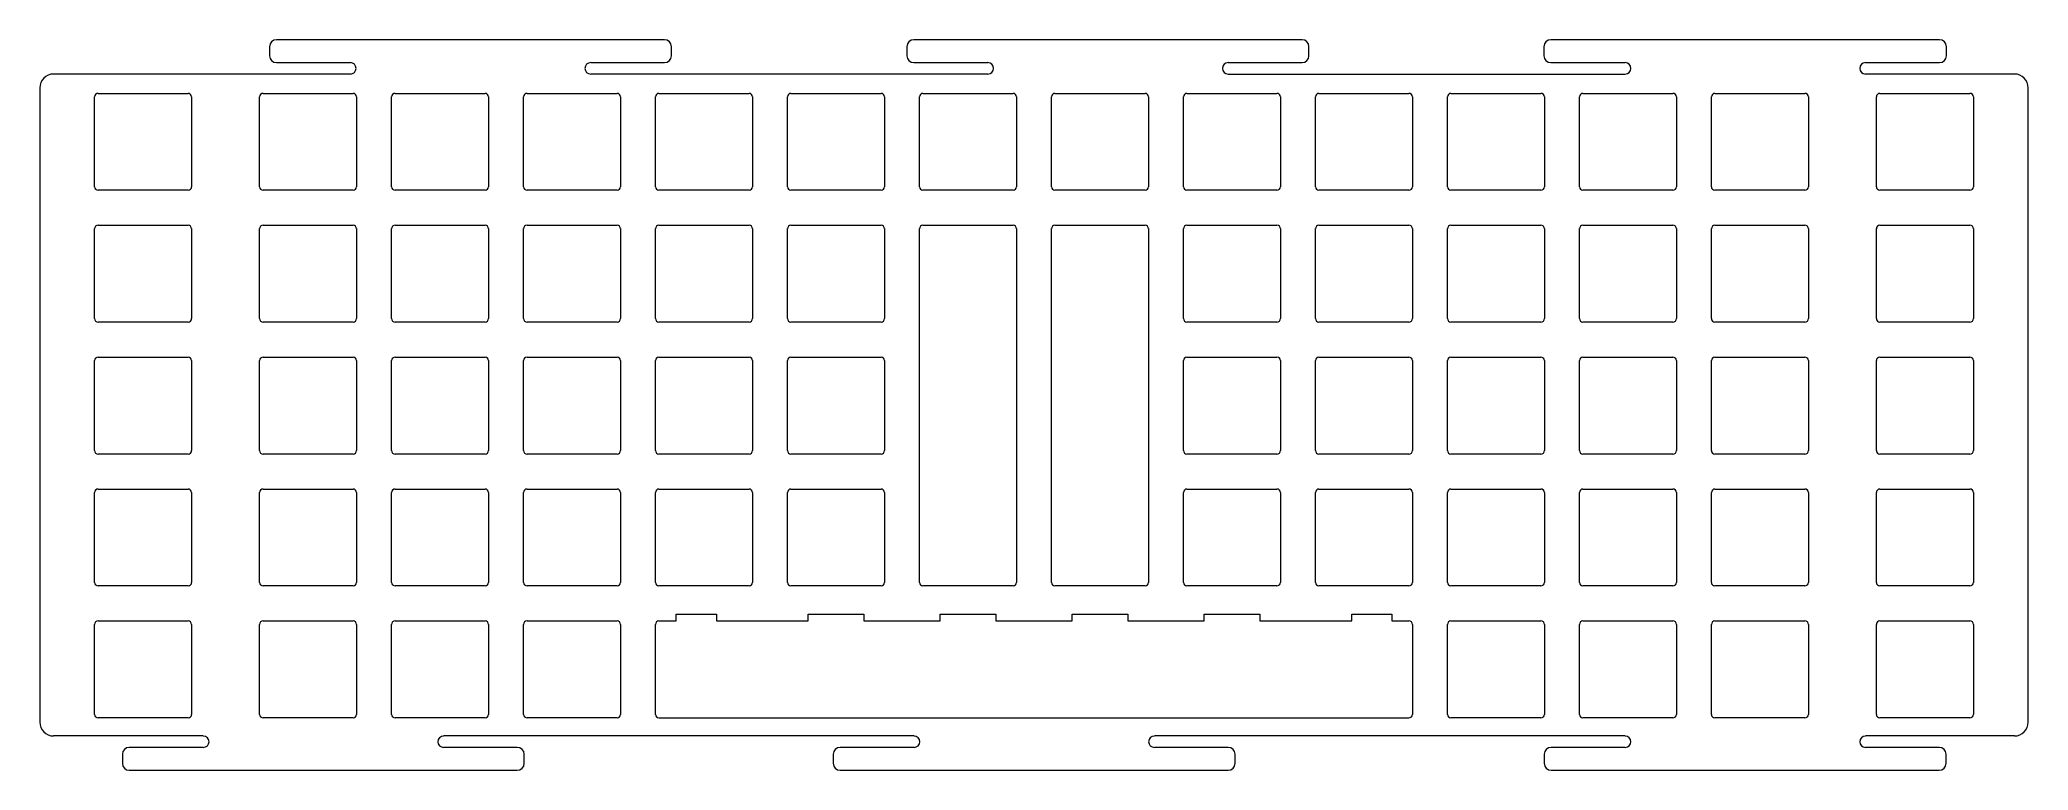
# Model space of a CAD drawing. Header units: millimetres. Extents: x -1 to 286, y -5 to 100.
import ezdxf

# ---------------------------------------------------------------- set-up
doc = ezdxf.new("R2010")
doc.units = ezdxf.units.MM
doc.layers.get('0').update_dxf_attribs({"lineweight": 0})

msp = doc.modelspace()

# ---------------------------------------------------------------- linework, layer by layer
for p, q in [((89.56, 100.46), (33.54, 100.46)), ((181.56, 100.46), (125.54, 100.46)), ((273.58, 100.46), (217.48, 100.46)), ((32.54, 99.46), (32.54, 98.16)), ((90.56, 98.16), (90.56, 99.46)), ((124.54, 99.46), (124.54, 98.16)), ((182.56, 98.16), (182.56, 99.46)), ((216.48, 99.46), (216.48, 98.16)), ((274.58, 98.16), (274.58, 99.46)), ((44.21, 95.51), (1.38, 95.51)), ((33.54, 97.16), (44.21, 97.16)), ((78.89, 97.16), (89.56, 97.16)), ((136.21, 95.51), (78.89, 95.51)), ((125.54, 97.16), (136.21, 97.16)), ((170.89, 97.16), (181.56, 97.16)), ((170.89, 95.51), (228.22, 95.51)), ((217.48, 97.16), (228.22, 97.16)), ((262.9, 97.16), (273.58, 97.16)), ((284.38, 95.51), (262.9, 95.51)), ((-0.62, 93.51), (-0.62, 1.91)), ((7.28, 79.23), (7.29, 92.23)), ((7.79, 92.72), (20.79, 92.72)), ((21.29, 92.23), (21.29, 79.23)), ((31.1, 79.23), (31.1, 92.23)), ((31.6, 92.72), (44.6, 92.72)), ((45.1, 92.23), (45.1, 79.23)), ((50.15, 79.23), (50.15, 92.23)), ((50.65, 92.72), (63.65, 92.72)), ((64.15, 92.23), (64.15, 79.23)), ((69.2, 79.23), (69.2, 92.23)), ((69.7, 92.72), (82.7, 92.72)), ((83.2, 92.23), (83.2, 79.23)), ((88.25, 79.23), (88.25, 92.23)), ((88.75, 92.72), (101.75, 92.72)), ((102.25, 92.23), (102.25, 79.23)), ((107.3, 79.23), (107.3, 92.23)), ((107.8, 92.72), (120.8, 92.72)), ((121.3, 92.23), (121.3, 79.23)), ((126.35, 79.23), (126.35, 92.23)), ((126.85, 92.72), (139.85, 92.72)), ((140.35, 92.23), (140.35, 79.23)), ((145.4, 79.23), (145.4, 92.23)), ((145.9, 92.72), (158.9, 92.72)), ((159.4, 92.23), (159.4, 79.23)), ((164.45, 79.23), (164.45, 92.23)), ((164.95, 92.72), (177.95, 92.72)), ((178.45, 92.23), (178.45, 79.23)), ((183.5, 79.23), (183.5, 92.23)), ((184, 92.72), (197, 92.72)), ((197.5, 92.23), (197.5, 79.23)), ((202.55, 79.23), (202.55, 92.23)), ((203.05, 92.72), (216.05, 92.72)), ((216.55, 92.23), (216.55, 79.23)), ((221.6, 79.23), (221.6, 92.23)), ((222.1, 92.72), (235.1, 92.72)), ((235.6, 92.23), (235.6, 79.23)), ((240.65, 79.23), (240.65, 92.23)), ((241.15, 92.72), (254.15, 92.72)), ((254.65, 92.23), (254.65, 79.23)), ((264.46, 79.23), (264.46, 92.23)), ((264.96, 92.72), (277.96, 92.72)), ((278.46, 92.23), (278.47, 79.23)), ((286.38, 1.91), (286.38, 93.51)), ((20.79, 78.73), (7.78, 78.73)), ((44.6, 78.73), (31.6, 78.73)), ((63.65, 78.73), (50.65, 78.73)), ((82.7, 78.73), (69.7, 78.73)), ((101.75, 78.73), (88.75, 78.73)), ((120.8, 78.73), (107.8, 78.73)), ((139.85, 78.73), (126.85, 78.73)), ((158.9, 78.73), (145.9, 78.73)), ((177.95, 78.73), (164.95, 78.73)), ((197, 78.73), (184, 78.73)), ((216.05, 78.73), (203.05, 78.73)), ((235.1, 78.73), (222.1, 78.73)), ((254.15, 78.73), (241.15, 78.73)), ((277.97, 78.73), (264.96, 78.73)), ((7.28, 60.18), (7.29, 73.18)), ((7.79, 73.67), (20.79, 73.67)), ((21.29, 73.18), (21.29, 60.18)), ((31.1, 60.18), (31.1, 73.18)), ((31.6, 73.67), (44.6, 73.67)), ((45.1, 73.18), (45.1, 60.18)), ((50.15, 60.18), (50.15, 73.18)), ((50.65, 73.67), (63.65, 73.67)), ((64.15, 73.18), (64.15, 60.18)), ((69.2, 60.18), (69.2, 73.18)), ((69.7, 73.67), (82.7, 73.67)), ((83.2, 73.18), (83.2, 60.18)), ((88.25, 60.18), (88.25, 73.18)), ((88.75, 73.67), (101.75, 73.67)), ((102.25, 73.18), (102.25, 60.18)), ((107.3, 60.18), (107.3, 73.18)), ((107.8, 73.67), (120.8, 73.67)), ((121.3, 73.18), (121.3, 60.18)), ((126.34, 22.08), (126.35, 73.18)), ((126.85, 73.67), (139.85, 73.67)), ((140.35, 73.18), (140.36, 22.08)), ((145.39, 22.08), (145.4, 73.18)), ((145.9, 73.67), (158.9, 73.67)), ((159.4, 73.18), (159.41, 22.08)), ((164.45, 60.18), (164.45, 73.18)), ((164.95, 73.67), (177.95, 73.67)), ((178.45, 73.18), (178.45, 60.18)), ((183.5, 60.18), (183.5, 73.18)), ((184, 73.67), (197, 73.67)), ((197.5, 73.18), (197.5, 60.18)), ((202.55, 60.18), (202.55, 73.18)), ((203.05, 73.67), (216.05, 73.67)), ((216.55, 73.18), (216.55, 60.18)), ((221.6, 60.18), (221.6, 73.18)), ((222.1, 73.67), (235.1, 73.67)), ((235.6, 73.18), (235.6, 60.18)), ((240.65, 60.18), (240.65, 73.18)), ((241.15, 73.67), (254.15, 73.67)), ((254.65, 73.18), (254.65, 60.18)), ((264.46, 60.18), (264.46, 73.18)), ((264.96, 73.67), (277.96, 73.67)), ((278.46, 73.18), (278.47, 60.18)), ((20.79, 59.68), (7.78, 59.68)), ((44.6, 59.68), (31.6, 59.68)), ((63.65, 59.68), (50.65, 59.68)), ((82.7, 59.68), (69.7, 59.68)), ((101.75, 59.68), (88.75, 59.68)), ((120.8, 59.68), (107.8, 59.68)), ((177.95, 59.68), (164.95, 59.68)), ((197, 59.68), (184, 59.68)), ((216.05, 59.68), (203.05, 59.68)), ((235.1, 59.68), (222.1, 59.68)), ((254.15, 59.68), (241.15, 59.68)), ((277.97, 59.68), (264.96, 59.68)), ((7.79, 54.62), (20.79, 54.62)), ((31.6, 54.62), (44.6, 54.62)), ((50.65, 54.62), (63.65, 54.62)), ((69.7, 54.62), (82.7, 54.62)), ((88.75, 54.62), (101.75, 54.62)), ((107.8, 54.62), (120.8, 54.62)), ((164.95, 54.62), (177.95, 54.62)), ((184, 54.62), (197, 54.62)), ((203.05, 54.62), (216.05, 54.62)), ((222.1, 54.62), (235.1, 54.62)), ((241.15, 54.62), (254.15, 54.62)), ((264.96, 54.62), (277.96, 54.62)), ((7.28, 41.13), (7.29, 54.13)), ((21.29, 54.13), (21.29, 41.13)), ((31.1, 41.13), (31.1, 54.13)), ((45.1, 54.13), (45.1, 41.13)), ((50.15, 41.13), (50.15, 54.13)), ((64.15, 54.13), (64.15, 41.13)), ((69.2, 41.13), (69.2, 54.13)), ((83.2, 54.13), (83.2, 41.13)), ((88.25, 41.13), (88.25, 54.13)), ((102.25, 54.13), (102.25, 41.13)), ((107.3, 41.13), (107.3, 54.13)), ((121.3, 54.13), (121.3, 41.13)), ((164.45, 41.13), (164.45, 54.13)), ((178.45, 54.13), (178.45, 41.13)), ((183.5, 41.13), (183.5, 54.13)), ((197.5, 54.13), (197.5, 41.13)), ((202.55, 41.13), (202.55, 54.13)), ((216.55, 54.13), (216.55, 41.13)), ((221.6, 41.13), (221.6, 54.13)), ((235.6, 54.13), (235.6, 41.13)), ((240.65, 41.13), (240.65, 54.13)), ((254.65, 54.13), (254.65, 41.13)), ((264.46, 41.13), (264.46, 54.13)), ((278.46, 54.13), (278.47, 41.13)), ((20.79, 40.63), (7.78, 40.63)), ((44.6, 40.63), (31.6, 40.63)), ((63.65, 40.63), (50.65, 40.63)), ((82.7, 40.63), (69.7, 40.63)), ((101.75, 40.63), (88.75, 40.63)), ((120.8, 40.63), (107.8, 40.63)), ((177.95, 40.63), (164.95, 40.63)), ((197, 40.63), (184, 40.63)), ((216.05, 40.63), (203.05, 40.63)), ((235.1, 40.63), (222.1, 40.63)), ((254.15, 40.63), (241.15, 40.63)), ((277.97, 40.63), (264.96, 40.63)), ((7.28, 22.08), (7.29, 35.08)), ((7.79, 35.57), (20.79, 35.57)), ((21.29, 35.08), (21.29, 22.08)), ((31.1, 22.08), (31.1, 35.08)), ((31.6, 35.57), (44.6, 35.57)), ((45.1, 35.08), (45.1, 22.08)), ((50.15, 22.08), (50.15, 35.08)), ((50.65, 35.57), (63.65, 35.57)), ((64.15, 35.08), (64.15, 22.08)), ((69.2, 22.08), (69.2, 35.08)), ((69.7, 35.57), (82.7, 35.57)), ((83.2, 35.08), (83.2, 22.08)), ((88.25, 22.08), (88.25, 35.08)), ((88.75, 35.57), (101.75, 35.57)), ((102.25, 35.08), (102.25, 22.08)), ((107.3, 22.08), (107.3, 35.08)), ((107.8, 35.57), (120.8, 35.57)), ((121.3, 35.08), (121.3, 22.08)), ((164.45, 22.08), (164.45, 35.08)), ((164.95, 35.57), (177.95, 35.57)), ((178.45, 35.08), (178.45, 22.08)), ((183.5, 22.08), (183.5, 35.08)), ((184, 35.57), (197, 35.57)), ((197.5, 35.08), (197.5, 22.08)), ((202.55, 22.08), (202.55, 35.08)), ((203.05, 35.57), (216.05, 35.57)), ((216.55, 35.08), (216.55, 22.08)), ((221.6, 22.08), (221.6, 35.08)), ((222.1, 35.57), (235.1, 35.57)), ((235.6, 35.08), (235.6, 22.08)), ((240.65, 22.08), (240.65, 35.08)), ((241.15, 35.57), (254.15, 35.57)), ((254.65, 35.08), (254.65, 22.08)), ((264.46, 22.08), (264.46, 35.08)), ((264.96, 35.57), (277.96, 35.57)), ((278.46, 35.08), (278.47, 22.08)), ((20.79, 21.58), (7.78, 21.58)), ((44.6, 21.58), (31.6, 21.58)), ((63.65, 21.58), (50.65, 21.58)), ((82.7, 21.58), (69.7, 21.58)), ((101.75, 21.58), (88.75, 21.58)), ((120.8, 21.58), (107.8, 21.58)), ((139.86, 21.58), (126.84, 21.58)), ((158.91, 21.58), (145.89, 21.58)), ((177.95, 21.58), (164.95, 21.58)), ((197, 21.58), (184, 21.58)), ((216.05, 21.58), (203.05, 21.58)), ((235.1, 21.58), (222.1, 21.58)), ((254.15, 21.58), (241.15, 21.58)), ((277.97, 21.58), (264.96, 21.58)), ((91.23, 16.52), (91.23, 17.5)), ((91.23, 17.5), (97.03, 17.5)), ((97.03, 17.5), (97.03, 16.52)), ((110.28, 16.52), (110.28, 17.5)), ((110.28, 17.5), (118.33, 17.5)), ((118.33, 17.5), (118.33, 16.52)), ((129.33, 16.52), (129.33, 17.5)), ((129.33, 17.5), (137.38, 17.5)), ((137.38, 17.5), (137.38, 16.52)), ((148.38, 16.52), (148.38, 17.5)), ((148.38, 17.5), (156.43, 17.5)), ((156.43, 17.5), (156.43, 16.52)), ((167.42, 16.52), (167.42, 17.5)), ((167.42, 17.5), (175.48, 17.5)), ((175.48, 17.5), (175.48, 16.52)), ((188.73, 16.52), (188.73, 17.5)), ((188.73, 17.5), (194.53, 17.5)), ((194.53, 17.5), (194.53, 16.52)), ((7.28, 3.03), (7.29, 16.03)), ((7.79, 16.52), (20.79, 16.52)), ((21.29, 16.03), (21.29, 3.03)), ((31.1, 3.03), (31.1, 16.03)), ((31.6, 16.52), (44.6, 16.52)), ((45.1, 16.03), (45.1, 3.03)), ((50.15, 3.03), (50.15, 16.03)), ((50.65, 16.52), (63.65, 16.52)), ((64.15, 16.03), (64.15, 3.03)), ((69.2, 3.03), (69.2, 16.03)), ((69.7, 16.52), (82.7, 16.52)), ((83.2, 16.03), (83.2, 3.03)), ((88.25, 3.03), (88.25, 16.02)), ((88.75, 16.52), (91.23, 16.52)), ((97.03, 16.52), (110.28, 16.52)), ((118.33, 16.52), (129.33, 16.52)), ((137.38, 16.52), (148.38, 16.52)), ((156.43, 16.52), (167.42, 16.52)), ((175.48, 16.52), (188.73, 16.52)), ((194.53, 16.52), (197, 16.52)), ((197.5, 16.03), (197.5, 3.03)), ((202.55, 3.03), (202.55, 16.03)), ((203.05, 16.52), (216.05, 16.52)), ((216.55, 16.03), (216.55, 3.03)), ((221.6, 3.03), (221.6, 16.03)), ((222.1, 16.52), (235.1, 16.52)), ((235.6, 16.03), (235.6, 3.03)), ((240.65, 3.03), (240.65, 16.03)), ((241.15, 16.52), (254.15, 16.52)), ((254.65, 16.03), (254.65, 3.03)), ((264.46, 3.03), (264.46, 16.03)), ((264.96, 16.52), (277.96, 16.52)), ((278.46, 16.03), (278.47, 3.03)), ((20.79, 2.53), (7.78, 2.53)), ((44.6, 2.53), (31.6, 2.53)), ((63.65, 2.53), (50.65, 2.53)), ((82.7, 2.53), (69.7, 2.53)), ((88.75, 2.53), (197, 2.53)), ((216.05, 2.53), (203.05, 2.53)), ((235.1, 2.53), (222.1, 2.53)), ((254.15, 2.53), (241.15, 2.53)), ((277.97, 2.53), (264.96, 2.53)), ((22.98, -0.09), (1.38, -0.09)), ((11.3, -2.74), (11.3, -4.04)), ((22.98, -1.74), (12.3, -1.74)), ((125.57, -0.09), (57.66, -0.09)), ((68.3, -1.74), (57.66, -1.74)), ((69.3, -4.04), (69.3, -2.74)), ((113.9, -2.74), (113.9, -4.04)), ((125.57, -1.74), (114.9, -1.74)), ((228.2, -0.09), (160.25, -0.09)), ((170.9, -1.74), (160.25, -1.74)), ((171.9, -4.04), (171.9, -2.74)), ((216.53, -2.74), (216.53, -4.04)), ((228.2, -1.74), (217.53, -1.74)), ((284.38, -0.09), (262.88, -0.09)), ((273.53, -1.74), (262.88, -1.74)), ((274.53, -4.04), (274.53, -2.74)), ((12.3, -5.04), (68.3, -5.04)), ((114.9, -5.04), (170.9, -5.04)), ((217.53, -5.04), (273.53, -5.04))]:
    msp.add_line(p, q)
for centre, radius, start, end in [((33.54, 99.46), 1, 90, 180), ((89.56, 99.46), 1, 0, 90), ((125.54, 99.46), 1, 90, 180), ((181.56, 99.46), 1, 0, 90), ((217.48, 99.46), 1, 90, 180), ((273.58, 99.46), 1, 0, 90), ((33.54, 98.16), 1, 180, 270), ((89.56, 98.16), 1, 270, 0), ((125.54, 98.16), 1, 180, 270), ((181.56, 98.16), 1, 270, 0), ((217.48, 98.16), 1, 180, 270), ((273.58, 98.16), 1, 270, 0), ((1.38, 93.51), 2, 90, 180), ((44.21, 96.33), 0.825, 270, 90), ((78.89, 96.33), 0.825, 90, 270), ((136.21, 96.33), 0.825, 270, 90), ((170.89, 96.33), 0.825, 90, 270), ((228.22, 96.33), 0.825, 270, 90), ((262.9, 96.33), 0.825, 90, 270), ((284.38, 93.51), 2, 0, 90), ((7.79, 92.22), 0.5, 90, 179.9848), ((20.79, 92.22), 0.5, 0.0152, 90), ((31.6, 92.22), 0.5, 90, 179.9848), ((44.6, 92.22), 0.5, 0.0152, 90), ((50.65, 92.22), 0.5, 90, 179.9848), ((63.65, 92.22), 0.5, 0.0152, 90), ((69.7, 92.22), 0.5, 90, 179.9848), ((82.7, 92.22), 0.5, 0.0152, 90), ((88.75, 92.22), 0.5, 90, 179.9848), ((101.75, 92.22), 0.5, 0.0152, 90), ((107.8, 92.22), 0.5, 90, 179.9848), ((120.8, 92.22), 0.5, 0.0152, 90), ((126.85, 92.22), 0.5, 90, 179.9848), ((139.85, 92.22), 0.5, 0.0152, 90), ((145.9, 92.22), 0.5, 90, 179.9848), ((158.9, 92.22), 0.5, 0.0152, 90), ((164.95, 92.22), 0.5, 90, 179.9848), ((177.95, 92.22), 0.5, 0.0152, 90), ((184, 92.22), 0.5, 90, 179.9848), ((197, 92.22), 0.5, 0.0152, 90), ((203.05, 92.22), 0.5, 90, 179.9848), ((216.05, 92.22), 0.5, 0.0152, 90), ((222.1, 92.22), 0.5, 90, 179.9848), ((235.1, 92.22), 0.5, 0.0152, 90), ((241.15, 92.22), 0.5, 90, 179.9848), ((254.15, 92.22), 0.5, 0.0152, 90), ((264.96, 92.22), 0.5, 90, 179.9848), ((277.96, 92.22), 0.5, 0.0152, 90), ((7.78, 79.23), 0.5, 179.9848, 270), ((20.79, 79.23), 0.5, 270, 0.0152), ((31.6, 79.23), 0.5, 179.9848, 270), ((44.6, 79.23), 0.5, 270, 0.0152), ((50.65, 79.23), 0.5, 179.9848, 270), ((63.65, 79.23), 0.5, 270, 0.0152), ((69.7, 79.23), 0.5, 179.9848, 270), ((82.7, 79.23), 0.5, 270, 0.0152), ((88.75, 79.23), 0.5, 179.9848, 270), ((101.75, 79.23), 0.5, 270, 0.0152), ((107.8, 79.23), 0.5, 179.9848, 270), ((120.8, 79.23), 0.5, 270, 0.0152), ((126.85, 79.23), 0.5, 179.9848, 270), ((139.85, 79.23), 0.5, 270, 0.0152), ((145.9, 79.23), 0.5, 179.9848, 270), ((158.9, 79.23), 0.5, 270, 0.0152), ((164.95, 79.23), 0.5, 179.9848, 270), ((177.95, 79.23), 0.5, 270, 0.0152), ((184, 79.23), 0.5, 179.9848, 270), ((197, 79.23), 0.5, 270, 0.0152), ((203.05, 79.23), 0.5, 179.9848, 270), ((216.05, 79.23), 0.5, 270, 0.0152), ((222.1, 79.23), 0.5, 179.9848, 270), ((235.1, 79.23), 0.5, 270, 0.0152), ((241.15, 79.23), 0.5, 179.9848, 270), ((254.15, 79.23), 0.5, 270, 0.0152), ((264.96, 79.23), 0.5, 179.9848, 270), ((277.97, 79.23), 0.5, 270, 0.0152), ((7.79, 73.17), 0.5, 90, 179.9848), ((20.79, 73.17), 0.5, 0.0152, 90), ((31.6, 73.17), 0.5, 90, 179.9848), ((44.6, 73.17), 0.5, 0.0152, 90), ((50.65, 73.17), 0.5, 90, 179.9848), ((63.65, 73.17), 0.5, 0.0152, 90), ((69.7, 73.17), 0.5, 90, 179.9848), ((82.7, 73.17), 0.5, 0.0152, 90), ((88.75, 73.17), 0.5, 90, 179.9848), ((101.75, 73.17), 0.5, 0.0152, 90), ((107.8, 73.17), 0.5, 90, 179.9848), ((120.8, 73.17), 0.5, 0.0152, 90), ((126.85, 73.17), 0.5, 90, 179.9848), ((139.85, 73.17), 0.5, 0.0152, 90), ((145.9, 73.17), 0.5, 90, 179.9848), ((158.9, 73.17), 0.5, 0.0152, 90), ((164.95, 73.17), 0.5, 90, 179.9848), ((177.95, 73.17), 0.5, 0.0152, 90), ((184, 73.17), 0.5, 90, 179.9848), ((197, 73.17), 0.5, 0.0152, 90), ((203.05, 73.17), 0.5, 90, 179.9848), ((216.05, 73.17), 0.5, 0.0152, 90), ((222.1, 73.17), 0.5, 90, 179.9848), ((235.1, 73.17), 0.5, 0.0152, 90), ((241.15, 73.17), 0.5, 90, 179.9848), ((254.15, 73.17), 0.5, 0.0152, 90), ((264.96, 73.17), 0.5, 90, 179.9848), ((277.96, 73.17), 0.5, 0.0152, 90), ((7.78, 60.18), 0.5, 179.9848, 270), ((20.79, 60.18), 0.5, 270, 0.0152), ((31.6, 60.18), 0.5, 179.9848, 270), ((44.6, 60.18), 0.5, 270, 0.0152), ((50.65, 60.18), 0.5, 179.9848, 270), ((63.65, 60.18), 0.5, 270, 0.0152), ((69.7, 60.18), 0.5, 179.9848, 270), ((82.7, 60.18), 0.5, 270, 0.0152), ((88.75, 60.18), 0.5, 179.9848, 270), ((101.75, 60.18), 0.5, 270, 0.0152), ((107.8, 60.18), 0.5, 179.9848, 270), ((120.8, 60.18), 0.5, 270, 0.0152), ((164.95, 60.18), 0.5, 179.9848, 270), ((177.95, 60.18), 0.5, 270, 0.0152), ((184, 60.18), 0.5, 179.9848, 270), ((197, 60.18), 0.5, 270, 0.0152), ((203.05, 60.18), 0.5, 179.9848, 270), ((216.05, 60.18), 0.5, 270, 0.0152), ((222.1, 60.18), 0.5, 179.9848, 270), ((235.1, 60.18), 0.5, 270, 0.0152), ((241.15, 60.18), 0.5, 179.9848, 270), ((254.15, 60.18), 0.5, 270, 0.0152), ((264.96, 60.18), 0.5, 179.9848, 270), ((277.97, 60.18), 0.5, 270, 0.0152), ((7.79, 54.12), 0.5, 90, 179.9848), ((20.79, 54.12), 0.5, 0.0152, 90), ((31.6, 54.12), 0.5, 90, 179.9848), ((44.6, 54.12), 0.5, 0.0152, 90), ((50.65, 54.12), 0.5, 90, 179.9848), ((63.65, 54.12), 0.5, 0.0152, 90), ((69.7, 54.12), 0.5, 90, 179.9848), ((82.7, 54.12), 0.5, 0.0152, 90), ((88.75, 54.12), 0.5, 90, 179.9848), ((101.75, 54.12), 0.5, 0.0152, 90), ((107.8, 54.12), 0.5, 90, 179.9848), ((120.8, 54.12), 0.5, 0.0152, 90), ((164.95, 54.12), 0.5, 90, 179.9848), ((177.95, 54.12), 0.5, 0.0152, 90), ((184, 54.12), 0.5, 90, 179.9848), ((197, 54.12), 0.5, 0.0152, 90), ((203.05, 54.12), 0.5, 90, 179.9848), ((216.05, 54.12), 0.5, 0.0152, 90), ((222.1, 54.12), 0.5, 90, 179.9848), ((235.1, 54.12), 0.5, 0.0152, 90), ((241.15, 54.12), 0.5, 90, 179.9848), ((254.15, 54.12), 0.5, 0.0152, 90), ((264.96, 54.12), 0.5, 90, 179.9848), ((277.96, 54.12), 0.5, 0.0152, 90), ((7.78, 41.13), 0.5, 179.9848, 270), ((20.79, 41.13), 0.5, 270, 0.0152), ((31.6, 41.13), 0.5, 179.9848, 270), ((44.6, 41.13), 0.5, 270, 0.0152), ((50.65, 41.13), 0.5, 179.9848, 270), ((63.65, 41.13), 0.5, 270, 0.0152), ((69.7, 41.13), 0.5, 179.9848, 270), ((82.7, 41.13), 0.5, 270, 0.0152), ((88.75, 41.13), 0.5, 179.9848, 270), ((101.75, 41.13), 0.5, 270, 0.0152), ((107.8, 41.13), 0.5, 179.9848, 270), ((120.8, 41.13), 0.5, 270, 0.0152), ((164.95, 41.13), 0.5, 179.9848, 270), ((177.95, 41.13), 0.5, 270, 0.0152), ((184, 41.13), 0.5, 179.9848, 270), ((197, 41.13), 0.5, 270, 0.0152), ((203.05, 41.13), 0.5, 179.9848, 270), ((216.05, 41.13), 0.5, 270, 0.0152), ((222.1, 41.13), 0.5, 179.9848, 270), ((235.1, 41.13), 0.5, 270, 0.0152), ((241.15, 41.13), 0.5, 179.9848, 270), ((254.15, 41.13), 0.5, 270, 0.0152), ((264.96, 41.13), 0.5, 179.9848, 270), ((277.97, 41.13), 0.5, 270, 0.0152), ((7.79, 35.07), 0.5, 90, 179.9848), ((20.79, 35.07), 0.5, 0.0152, 90), ((31.6, 35.07), 0.5, 90, 179.9848), ((44.6, 35.07), 0.5, 0.0152, 90), ((50.65, 35.07), 0.5, 90, 179.9848), ((63.65, 35.07), 0.5, 0.0152, 90), ((69.7, 35.07), 0.5, 90, 179.9848), ((82.7, 35.07), 0.5, 0.0152, 90), ((88.75, 35.07), 0.5, 90, 179.9848), ((101.75, 35.07), 0.5, 0.0152, 90), ((107.8, 35.07), 0.5, 90, 179.9848), ((120.8, 35.07), 0.5, 0.0152, 90), ((164.95, 35.07), 0.5, 90, 179.9848), ((177.95, 35.07), 0.5, 0.0152, 90), ((184, 35.07), 0.5, 90, 179.9848), ((197, 35.07), 0.5, 0.0152, 90), ((203.05, 35.07), 0.5, 90, 179.9848), ((216.05, 35.07), 0.5, 0.0152, 90), ((222.1, 35.07), 0.5, 90, 179.9848), ((235.1, 35.07), 0.5, 0.0152, 90), ((241.15, 35.07), 0.5, 90, 179.9848), ((254.15, 35.07), 0.5, 0.0152, 90), ((264.96, 35.07), 0.5, 90, 179.9848), ((277.96, 35.07), 0.5, 0.0152, 90), ((7.78, 22.08), 0.5, 179.9848, 270), ((20.79, 22.08), 0.5, 270, 0.0152), ((31.6, 22.08), 0.5, 179.9848, 270), ((44.6, 22.08), 0.5, 270, 0.0152), ((50.65, 22.08), 0.5, 179.9848, 270), ((63.65, 22.08), 0.5, 270, 0.0152), ((69.7, 22.08), 0.5, 179.9848, 270), ((82.7, 22.08), 0.5, 270, 0.0152), ((88.75, 22.08), 0.5, 179.9848, 270), ((101.75, 22.08), 0.5, 270, 0.0152), ((107.8, 22.08), 0.5, 179.9848, 270), ((120.8, 22.08), 0.5, 270, 0.0152), ((126.84, 22.08), 0.5, 179.9848, 270), ((139.86, 22.08), 0.5, 270, 0.0152), ((145.89, 22.08), 0.5, 179.9848, 270), ((158.91, 22.08), 0.5, 270, 0.0152), ((164.95, 22.08), 0.5, 179.9848, 270), ((177.95, 22.08), 0.5, 270, 0.0152), ((184, 22.08), 0.5, 179.9848, 270), ((197, 22.08), 0.5, 270, 0.0152), ((203.05, 22.08), 0.5, 179.9848, 270), ((216.05, 22.08), 0.5, 270, 0.0152), ((222.1, 22.08), 0.5, 179.9848, 270), ((235.1, 22.08), 0.5, 270, 0.0152), ((241.15, 22.08), 0.5, 179.9848, 270), ((254.15, 22.08), 0.5, 270, 0.0152), ((264.96, 22.08), 0.5, 179.9848, 270), ((277.97, 22.08), 0.5, 270, 0.0152), ((7.79, 16.02), 0.5, 90, 179.9848), ((20.79, 16.02), 0.5, 0.0152, 90), ((31.6, 16.02), 0.5, 90, 179.9848), ((44.6, 16.02), 0.5, 0.0152, 90), ((50.65, 16.02), 0.5, 90, 179.9848), ((63.65, 16.02), 0.5, 0.0152, 90), ((69.7, 16.02), 0.5, 90, 179.9848), ((82.7, 16.02), 0.5, 0.0152, 90), ((88.75, 16.02), 0.5, 90.0023, 180.0152), ((197, 16.02), 0.5, 0.0152, 89.9977), ((203.05, 16.02), 0.5, 90, 179.9848), ((216.05, 16.02), 0.5, 0.0152, 90), ((222.1, 16.02), 0.5, 90, 179.9848), ((235.1, 16.02), 0.5, 0.0152, 90), ((241.15, 16.02), 0.5, 90, 179.9848), ((254.15, 16.02), 0.5, 0.0152, 90), ((264.96, 16.02), 0.5, 90, 179.9848), ((277.96, 16.02), 0.5, 0.0152, 90), ((7.78, 3.03), 0.5, 179.9848, 270), ((20.79, 3.03), 0.5, 270, 0.0152), ((31.6, 3.03), 0.5, 179.9848, 270), ((44.6, 3.03), 0.5, 270, 0.0152), ((50.65, 3.03), 0.5, 179.9848, 270), ((63.65, 3.03), 0.5, 270, 0.0152), ((69.7, 3.03), 0.5, 179.9848, 270), ((82.7, 3.03), 0.5, 270, 0.0152), ((88.75, 3.03), 0.5, 180.0152, 270), ((197, 3.03), 0.5, 270, 0.0152), ((203.05, 3.03), 0.5, 179.9848, 270), ((216.05, 3.03), 0.5, 270, 0.0152), ((222.1, 3.03), 0.5, 179.9848, 270), ((235.1, 3.03), 0.5, 270, 0.0152), ((241.15, 3.03), 0.5, 179.9848, 270), ((254.15, 3.03), 0.5, 270, 0.0152), ((264.96, 3.03), 0.5, 179.9848, 270), ((277.97, 3.03), 0.5, 270, 0.0152), ((1.38, 1.91), 2, 180, 270), ((284.38, 1.91), 2, 270, 0), ((12.3, -2.74), 1, 90, 180), ((22.98, -0.92), 0.825, 270, 90), ((57.66, -0.92), 0.825, 90, 270), ((68.3, -2.74), 1, 0, 90), ((114.9, -2.74), 1, 90, 180), ((125.57, -0.92), 0.825, 270, 90), ((160.25, -0.92), 0.825, 90, 270), ((170.9, -2.74), 1, 0, 90), ((217.53, -2.74), 1, 90, 180), ((228.2, -0.92), 0.825, 270, 90), ((262.88, -0.92), 0.825, 90, 270), ((273.53, -2.74), 1, 0, 90), ((12.3, -4.04), 1, 180, 270), ((68.3, -4.04), 1, 270, 0), ((114.9, -4.04), 1, 180, 270), ((170.9, -4.04), 1, 270, 0), ((217.53, -4.04), 1, 180, 270), ((273.53, -4.04), 1, 270, 0)]:
    msp.add_arc(centre, radius, start, end)

doc.saveas('drawing.dxf')
